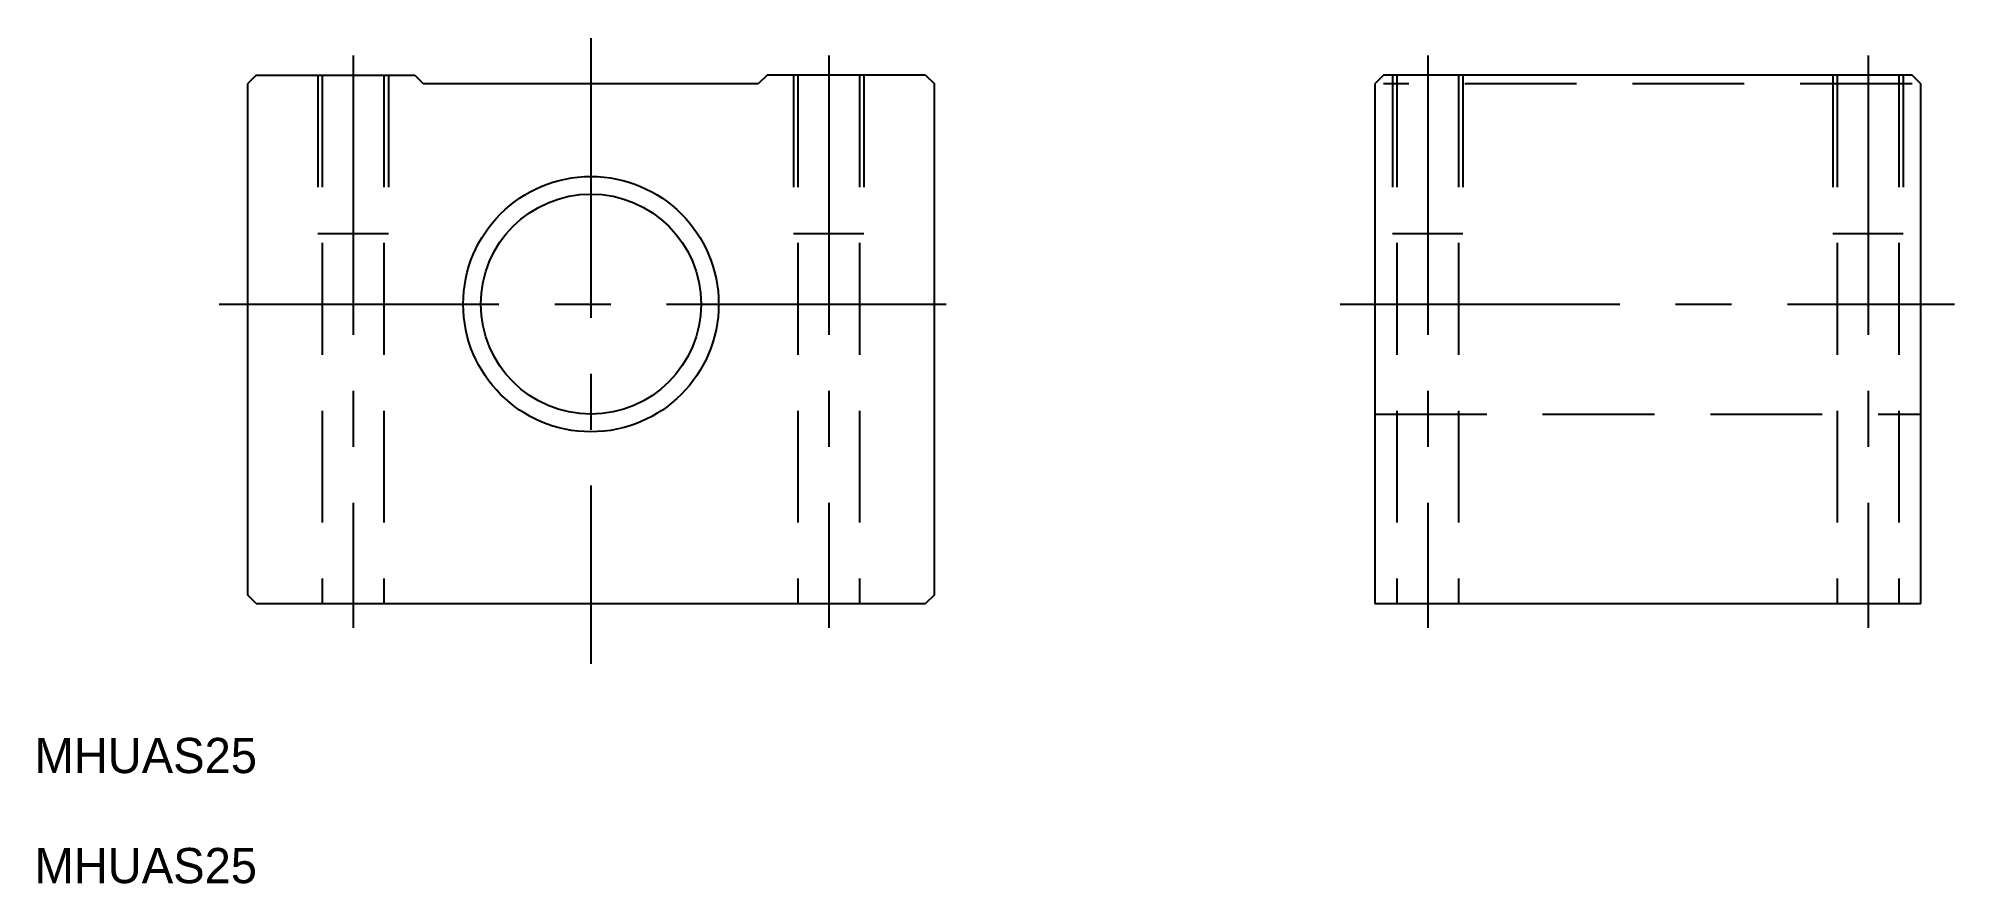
# Model space of a CAD drawing. Extents: x -21 to 197, y 138 to 234.
import ezdxf

# ---------------------------------------------------------------- set-up
doc = ezdxf.new("R2010")
doc.units = 0
doc.linetypes.add('CENTER', pattern=[50.8, 31.75, -6.35, 6.35, -6.35])
doc.linetypes.add('DASHED', pattern=[19.05, 12.7, -6.35])
doc.layers.get('0').update_dxf_attribs({"linetype": 'CONTINUOUS'})
doc.layers.add('CENTER', color=1, linetype='CENTER')

msp = doc.modelspace()

# ---------------------------------------------------------------- linework, layer by layer
for p, q in [((3.88, 230.04), (2.88, 229.04)), ((2.88, 229.04), (2.88, 171.04)), ((3.88, 230.04), (21.88, 230.04)), ((21.88, 230.04), (22.88, 229.04)), ((60.88, 229.04), (22.88, 229.04)), ((61.88, 230.04), (60.88, 229.04)), ((79.88, 230.04), (61.88, 230.04)), ((79.88, 230.04), (80.88, 229.04)), ((80.88, 171.04), (80.88, 229.04)), ((131.88, 230.04), (130.88, 229.04)), ((130.88, 229.04), (130.88, 170.04)), ((191.88, 230.04), (131.88, 230.04)), ((192.88, 229.04), (191.88, 230.04)), ((192.88, 170.04), (192.88, 229.04)), ((3.88, 170.04), (2.88, 171.04)), ((3.88, 170.04), (79.88, 170.04)), ((80.88, 171.04), (79.88, 170.04)), ((130.88, 170.04), (192.88, 170.04))]:
    msp.add_line(p, q)
at = {"color": 3, "linetype": 'DASHED'}
for p, q in [((10.88, 230.04), (10.88, 212.04)), ((11.38, 230.04), (11.38, 170.04)), ((18.38, 230.04), (18.38, 170.04)), ((18.88, 230.04), (18.88, 212.04)), ((64.88, 230.04), (64.88, 212.04)), ((65.38, 230.04), (65.38, 170.04)), ((72.38, 230.04), (72.38, 170.04)), ((72.88, 230.04), (72.88, 212.04)), ((191.88, 229.04), (131.88, 229.04)), ((132.88, 230.04), (132.88, 212.04)), ((133.38, 230.04), (133.38, 170.04)), ((140.38, 230.04), (140.38, 170.04)), ((140.88, 230.04), (140.88, 212.04)), ((182.88, 230.04), (182.88, 212.04)), ((183.38, 230.04), (183.38, 170.04)), ((190.38, 230.04), (190.38, 170.04)), ((190.88, 230.04), (190.88, 212.04)), ((18.88, 212.04), (10.88, 212.04)), ((72.88, 212.04), (64.88, 212.04)), ((140.88, 212.04), (132.88, 212.04)), ((190.88, 212.04), (182.88, 212.04)), ((130.88, 191.54), (192.88, 191.54))]:
    msp.add_line(p, q, dxfattribs=at)
for radius in [14.5, 12.5]:
    msp.add_circle((41.88, 204.04), radius)
at = {"layer": 'CENTER', "color": 1, "linetype": 'CENTER'}
for p, q in [((41.88, 234.23), (41.88, 163.2)), ((14.88, 232.29), (14.88, 167.28)), ((68.88, 232.29), (68.88, 167.28)), ((136.88, 232.29), (136.88, 167.28)), ((186.88, 232.29), (186.88, 167.28)), ((-0.33, 204.04), (84.09, 204.04)), ((126.93, 204.04), (196.71, 204.04))]:
    msp.add_line(p, q, dxfattribs=at)

# ---------------------------------------------------------------- texts
for p in [(-21.3, 150.78), (-21.3, 138.28)]:
    msp.add_text('MHUAS25', height=4).set_placement(p)

doc.saveas('drawing.dxf')
